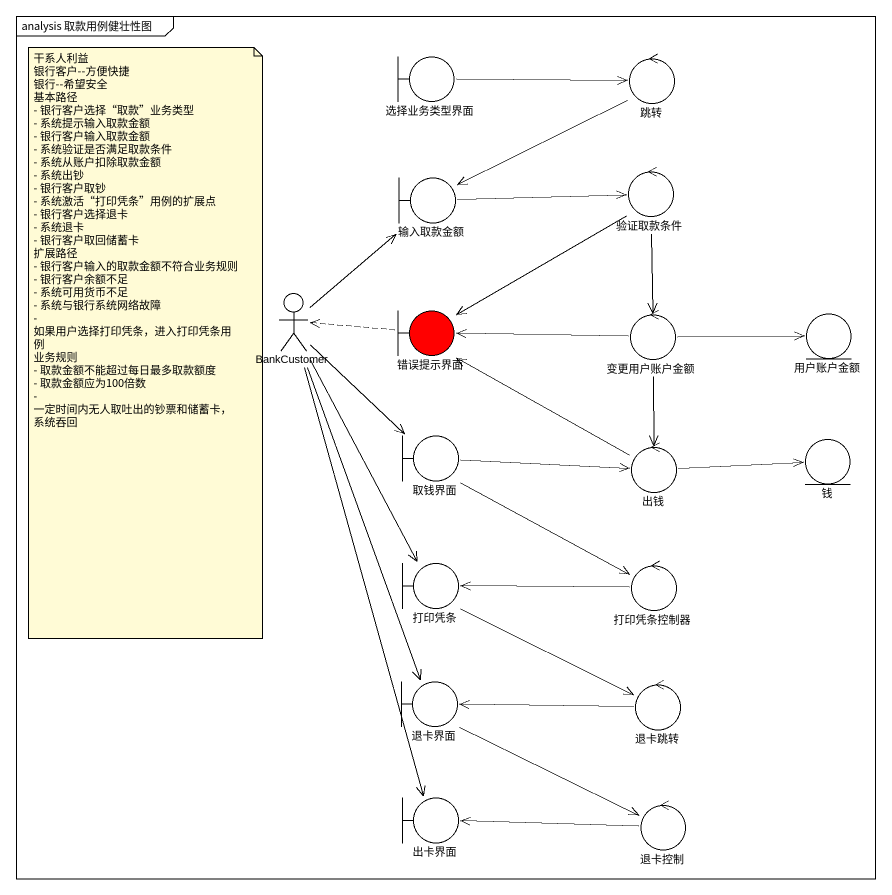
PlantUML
@startuml
mainframe analysis 取款用例健壮性图
boundary 选择业务类型界面
control 跳转
boundary 输入取款金额
control 验证取款条件
actor BankCustomer
boundary 错误提示界面 #FF0000
control 变更用户账户金额
entity 用户账户金额
boundary 取钱界面
entity 钱
control 出钱
boundary 打印凭条
control 打印凭条控制器
boundary 退卡界面
control 退卡跳转
boundary 出卡界面
control 退卡控制
选择业务类型界面 -right-> 跳转
跳转 -left-> 输入取款金额
输入取款金额 -right-> 验证取款条件
验证取款条件 --> 错误提示界面
验证取款条件 --> 变更用户账户金额
BankCustomer -up-> 输入取款金额
BankCustomer --> 取钱界面
BankCustomer --> 打印凭条
BankCustomer --> 退卡界面
BankCustomer --> 出卡界面
错误提示界面 .left.> BankCustomer
变更用户账户金额 -left-> 错误提示界面
变更用户账户金额 -right-> 用户账户金额
变更用户账户金额 --> 出钱
取钱界面 -right-> 出钱
取钱界面 -right-> 打印凭条控制器
出钱 -up-> 错误提示界面
出钱 -right-> 钱
打印凭条 -right-> 退卡跳转
打印凭条控制器 -left-> 打印凭条
退卡界面 -right-> 退卡控制
退卡跳转 -left-> 退卡界面
退卡控制 -left-> 出卡界面
note as N1
  干系人利益
  银行客户--方便快捷
  银行--希望安全
  基本路径
  - 银行客户选择“取款”业务类型
  - 系统提示输入取款金额
  - 银行客户输入取款金额
  - 系统验证是否满足取款条件
  - 系统从账户扣除取款金额
  - 系统出钞
  - 银行客户取钞
  - 系统激活“打印凭条”用例的扩展点
  - 银行客户选择退卡
  - 系统退卡
  - 银行客户取回储蓄卡
  扩展路径
  - 银行客户输入的取款金额不符合业务规则
  - 银行客户余额不足
  - 系统可用货币不足
  - 系统与银行系统网络故障
  - 如果用户选择打印凭条，进入打印凭条用例
  业务规则
  - 取款金额不能超过每日最多取款额度
  - 取款金额应为100倍数
  - 一定时间内无人取吐出的钞票和储蓄卡，系统吞回
end note
@enduml
